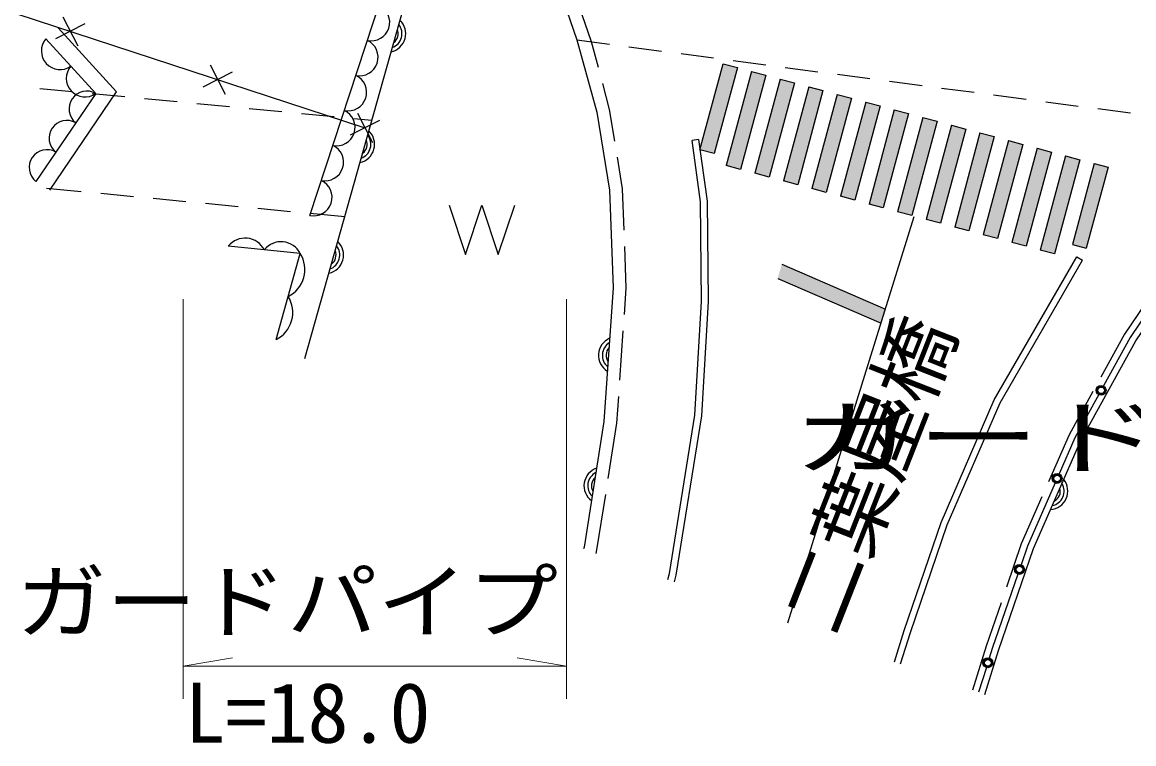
# Model space of a CAD drawing. Units: millimetres, scale not verified. Extents: x 40000 to 680000, y 20000 to 380000.
# Drawn here: x 447061 to 480904, y 230659 to 252618 of the extents above; entities that cross this region are included whole.
import ezdxf
from ezdxf.enums import TextEntityAlignment as Align

# ---------------------------------------------------------------- set-up
doc = ezdxf.new("R2010")
doc.units = ezdxf.units.MM
doc.header["$LTSCALE"] = 1000
for name, color, linetype, lineweight in [('M-BGD', 7, 'Continuous', 25), ('M-STR-HTXT', 7, 'Continuous', 13), ('M-STR-STR1', 1, 'Continuous', 25), ('M-STR-STRC', 7, 'Continuous', 25)]:
    doc.layers.add(name, color=color, linetype=linetype, lineweight=lineweight)
doc.layers.add('M-BMK-HTXT', color=7, linetype='Continuous')
doc.styles.add('ＭＳ ゴシック', font='')
doc.styles.get('ＭＳ ゴシック').set_extended_font_data('MS Gothic')

msp = doc.modelspace()

# ---------------------------------------------------------------- hatches: boundary and pattern name
at = {"layer": 'M-STR-STRC'}
for points in [[(468834, 251238), (468399, 251355), (467696, 248738), (468131, 248621)], [(468933, 248137), (469703, 251004), (469269, 251121), (468498, 248254)], [(470572, 250771), (470138, 250888), (469367, 248021), (469802, 247904)], [(470671, 247670), (471442, 250537), (471007, 250654), (470237, 247787)], [(472311, 250304), (471876, 250420), (471106, 247554), (471540, 247437)], [(472409, 247203), (473180, 250070), (472745, 250187), (471975, 247320)], [(473279, 246970), (474049, 249837), (473614, 249953), (472844, 247086)], [(474148, 246736), (474918, 249603), (474484, 249720), (473713, 246853)], [(475787, 249369), (475353, 249486), (474582, 246619), (475017, 246503)], [(475886, 246269), (476657, 249136), (476222, 249253), (475452, 246386)], [(476755, 246035), (477526, 248902), (477091, 249019), (476321, 246152)], [(478395, 248669), (477960, 248786), (477190, 245919), (477624, 245802)], [(479264, 248435), (478829, 248552), (478059, 245685), (478494, 245568)], [(480123, 248204), (479699, 248318), (479036, 245852), (479460, 245738)], [(473210, 243457), (473345, 243889), (470189, 245255), (470062, 244820)]]:
    msp.add_hatch(color=256, dxfattribs=at).paths.add_polyline_path(points)

# ---------------------------------------------------------------- linework, layer by layer
at = {"layer": 'M-BGD'}
for p, q in [((435064, 256747), (457496, 249405)), ((455666, 242380), (459293, 255283)), ((455814, 246739), (458624, 255261)), ((464392, 252024), (463824, 253660)), ((448970, 252568), (448078, 252116)), ((448298, 252788), (448750, 251896)), ((464604, 251236), (464392, 252024)), ((452784, 251320), (453236, 250428)), ((453456, 251100), (452564, 250647)), ((447600, 250601), (448596, 250507)), ((449193, 250450), (450188, 250355)), ((464946, 249966), (464734, 250754)), ((450786, 250298), (451781, 250203)), ((452379, 250147), (453374, 250052)), ((453971, 249995), (454967, 249900)), ((455564, 249843), (456560, 249748)), ((457270, 249851), (457722, 248959)), ((465102, 249003), (464946, 249966)), ((457942, 249631), (457050, 249179)), ((457157, 249692), (457706, 249639)), ((467653, 249048), (467455, 249021)), ((465339, 247547), (465182, 248510)), ((447797, 247569), (448855, 247468)), ((449452, 247412), (450448, 247317)), ((465386, 246288), (465339, 247547)), ((451045, 247260), (452041, 247165)), ((452638, 247108), (453634, 247014)), ((454231, 246957), (455226, 246862)), ((455824, 246805), (456882, 246704)), ((460055, 247053), (460555, 245553)), ((460555, 245553), (461055, 247053)), ((461055, 247053), (461555, 245553)), ((461555, 245553), (462055, 247053)), ((465452, 244530), (465405, 245789)), ((479173, 245474), (479346, 245374)), ((465396, 243721), (465452, 244530)), ((481497, 244411), (480624, 243127)), ((465258, 241725), (465361, 243222)), ((480624, 243127), (479900, 241814)), ((479658, 241377), (478934, 240064)), ((465167, 240417), (465223, 241227)), ((464902, 238735), (465167, 240417)), ((478934, 240064), (478307, 238632)), ((464560, 236560), (464825, 238241)), ((478107, 238174), (477480, 236743)), ((477480, 236743), (477025, 235420)), ((464531, 236454), (464560, 236560)), ((476862, 234948), (476407, 233625)), ((476407, 233625), (475993, 232294))]:
    msp.add_line(p, q, dxfattribs=at)
for points in [[(451784, 267328), (453771, 265150), (455787, 264147), (457388, 263100), (458859, 261756), (460197, 260231), (461332, 258604), (462292, 256934), (462788, 255402), (462953, 254886), (463446, 253529), (463948, 252082), (464554, 249882), (464940, 247507), (465051, 244536), (464770, 240462), (464168, 236643), (464154, 236591)], [(476369, 232157), (476787, 233500), (477853, 236597), (479293, 239886), (480966, 242918), (482969, 245863), (484363, 247461), (485772, 248555), (487015, 249144), (489283, 250092), (491102, 250802), (493759, 251606), (496272, 252153), (506176, 253509), (516150, 254702), (521456, 255249), (525955, 255682), (530589, 256090), (535757, 256464), (558375, 257821)], [(447897, 247505), (449934, 250496), (448153, 252452)], [(447783, 252115), (449299, 250451), (447475, 247774)], [(466719, 235660), (466766, 235837), (467543, 240660), (467746, 244124), (467713, 247154), (467455, 249021)], [(467653, 249048), (467913, 247169), (467946, 244119), (467742, 240638), (466962, 235795), (466908, 235592)], [(454791, 242961), (455528, 245582), (453335, 245802)], [(473617, 233156), (473912, 234110), (475037, 237398), (476653, 241125), (479173, 245474)], [(473805, 233088), (474102, 234048), (475224, 237326), (476832, 241035), (479346, 245374)]]:
    msp.add_lwpolyline(points, dxfattribs=at)
for centre, radius, start, end in [((457685, 252618), 564, 258.3155, 65.191), ((458170, 252273), 567, 282.3753, 46.2303), ((458170, 252273), 453, 290.3347, 38.2709), ((458170, 252273), 340, 305.9601, 22.6455), ((448211, 251744), 567, 139.0773, 305.576), ((457333, 251553), 564, 258.3155, 65.191), ((448969, 250912), 567, 139.0773, 305.576), ((456982, 250487), 564, 258.3155, 65.191), ((449029, 249981), 542, 60.1338, 231.3503), ((456631, 249422), 564, 258.3155, 65.191), ((448421, 249089), 542, 60.1338, 231.3503), ((457223, 248904), 567, 282.3753, 46.2303), ((457223, 248904), 453, 290.3347, 38.2709), ((456280, 248357), 564, 258.3155, 65.191), ((457223, 248904), 340, 305.9601, 22.6455), ((447813, 248197), 542, 60.1338, 231.3503), ((455929, 247292), 564, 258.3155, 65.191), ((453848, 245393), 656, 27.1437, 141.4412), ((454944, 245283), 656, 27.1437, 141.4412), ((456276, 245534), 567, 282.3753, 46.2303), ((456276, 245534), 453, 290.3347, 38.2709), ((454745, 245095), 922, 296.7316, 31.8741), ((456276, 245534), 340, 305.9601, 22.6455), ((454376, 243785), 922, 296.7316, 31.8741), ((465176, 242481), 567, 114.1204, 237.9754), ((465176, 242481), 453, 122.0798, 230.016), ((465176, 242481), 340, 137.7051, 214.3906), ((464732, 238511), 567, 109.1168, 232.9718), ((464732, 238511), 453, 117.0762, 225.0124), ((464732, 238511), 340, 132.7016, 209.3871), ((478329, 238349), 567, 274.4296, 38.2846), ((478329, 238349), 453, 282.389, 30.3252), ((478329, 238349), 340, 298.0144, 14.6999)]:
    msp.add_arc(centre, radius, start, end, dxfattribs=at)
at = {"layer": 'M-STR-HTXT'}
for p, q in [((451964, 232022), (451964, 244195)), ((463634, 232022), (463634, 244195)), ((451964, 233022), (453464, 233272)), ((463634, 233022), (462134, 233272)), ((451964, 233022), (463634, 233022))]:
    msp.add_line(p, q, dxfattribs=at)
at = {"layer": 'M-STR-STR1'}
for p, q in [((463948, 252082), (464940, 251952)), ((465535, 251873), (466526, 251742)), ((467121, 251664), (468112, 251533)), ((468707, 251455), (469699, 251324)), ((470293, 251245), (471285, 251114)), ((471880, 251036), (472871, 250905)), ((473466, 250827), (474457, 250696)), ((475052, 250617), (476044, 250487)), ((476638, 250408), (477630, 250277)), ((478225, 250199), (479216, 250068)), ((479811, 249990), (480802, 249859))]:
    msp.add_line(p, q, dxfattribs=at)
at = {"layer": 'M-STR-STRC'}
for p, q in [((467696, 248738), (468399, 251355)), ((468834, 251238), (468131, 248621)), ((468399, 251355), (468834, 251238)), ((469269, 251121), (468498, 248254)), ((469703, 251004), (468933, 248137)), ((469269, 251121), (469703, 251004)), ((470138, 250888), (469367, 248021)), ((470138, 250888), (470572, 250771)), ((470572, 250771), (469802, 247904)), ((471007, 250654), (470237, 247787)), ((471442, 250537), (470671, 247670)), ((471007, 250654), (471442, 250537)), ((471876, 250420), (471106, 247554)), ((472311, 250304), (471540, 247437)), ((471876, 250420), (472311, 250304)), ((472745, 250187), (471975, 247320)), ((472745, 250187), (473180, 250070)), ((473180, 250070), (472409, 247203)), ((473614, 249953), (472844, 247086)), ((474049, 249837), (473279, 246970)), ((473614, 249953), (474049, 249837)), ((474484, 249720), (473713, 246853)), ((474918, 249603), (474148, 246736)), ((474484, 249720), (474918, 249603)), ((475353, 249486), (474582, 246619)), ((475353, 249486), (475787, 249369)), ((475787, 249369), (475017, 246503)), ((476222, 249253), (475452, 246386)), ((476657, 249136), (475886, 246269)), ((476222, 249253), (476657, 249136)), ((477091, 249019), (476321, 246152)), ((477526, 248902), (476755, 246035)), ((477091, 249019), (477526, 248902)), ((477960, 248786), (477190, 245919)), ((477960, 248786), (478395, 248669)), ((468131, 248621), (467696, 248738)), ((478395, 248669), (477624, 245802)), ((478829, 248552), (478059, 245685)), ((479264, 248435), (478494, 245568)), ((478829, 248552), (479264, 248435)), ((468933, 248137), (468498, 248254)), ((479699, 248318), (479036, 245852)), ((480123, 248204), (479460, 245738)), ((479699, 248318), (480123, 248204)), ((469802, 247904), (469367, 248021)), ((470671, 247670), (470237, 247787)), ((471540, 247437), (471106, 247554)), ((472409, 247203), (471975, 247320)), ((473279, 246970), (472844, 247086)), ((474148, 246736), (473713, 246853)), ((470367, 234336), (474221, 246703)), ((475017, 246503), (474582, 246619)), ((475886, 246269), (475452, 246386)), ((476755, 246035), (476321, 246152)), ((477624, 245802), (477190, 245919)), ((479036, 245852), (479460, 245738)), ((478494, 245568), (478059, 245685)), ((470189, 245255), (473345, 243889)), ((470062, 244820), (473210, 243457)), ((481366, 243862), (480795, 243023)), ((480795, 243023), (479981, 241548)), ((479836, 241285), (479113, 239975)), ((479113, 239975), (478631, 238872)), ((478510, 238598), (477666, 236670)), ((477666, 236670), (477472, 236107)), ((477375, 235823), (476597, 233563)), ((476597, 233563), (476505, 233267)), ((476416, 232981), (476181, 232226))]:
    msp.add_line(p, q, dxfattribs=at)
for centre, radius in [((479909, 241416), 150), ((479909, 241416), 120), ((479909, 241416), 100), ((479909, 241416), 100), ((479909, 241416), 100), ((479909, 241416), 100), ((478570, 238735), 150), ((478570, 238735), 120), ((478570, 238735), 100), ((478570, 238735), 100), ((478570, 238735), 100), ((478570, 238735), 100), ((477424, 235965), 150), ((477424, 235965), 120), ((477424, 235965), 100), ((477424, 235965), 100), ((477424, 235965), 100), ((477424, 235965), 100), ((476460, 233124), 150), ((476460, 233124), 120), ((476460, 233124), 100), ((476460, 233124), 100), ((476460, 233124), 100), ((476460, 233124), 100)]:
    msp.add_circle(centre, radius, dxfattribs=at)

# ---------------------------------------------------------------- texts
at = {"layer": 'M-BMK-HTXT', "style": 'ＭＳ ゴシック'}
msp.add_text('二葉屋橋', height=1833, rotation=68.552, dxfattribs=at).set_placement((472385, 233683), align=Align.BOTTOM_LEFT)
at = {"layer": 'M-STR-HTXT', "style": 'ＭＳ ゴシック'}
for s, width, p in [('ガードレール', 1.5, (481797, 238522)), ('ガードパイプ', 1.1, (455124, 233522))]:
    msp.add_text(s, height=1833, dxfattribs=dict(at, width=width)).set_placement(p, align=Align.BOTTOM_CENTER)
msp.add_text('L=18.0', height=1833, dxfattribs=at).set_placement((455749, 232522), align=Align.TOP_CENTER)

doc.saveas('drawing.dxf')
